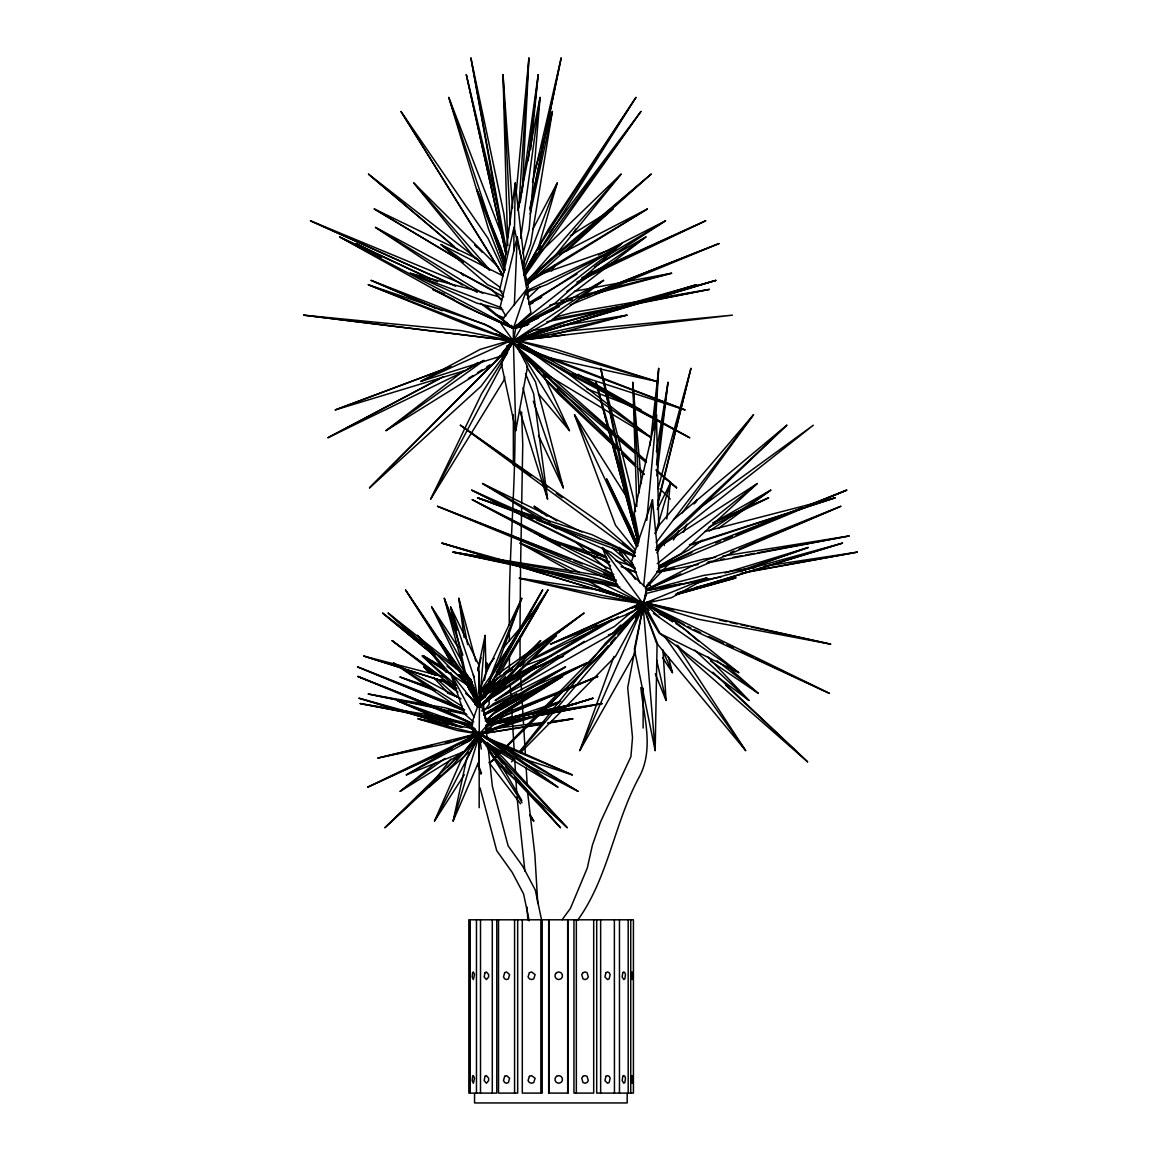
<?xml version="1.0" encoding="UTF-8"?>
<svg xmlns="http://www.w3.org/2000/svg" width="1161" height="1161" viewBox="0 0 1161 1161"><rect width="100%" height="100%" fill="white"/><g stroke="black" fill="none" stroke-linecap="round" stroke-linejoin="round"><path stroke-width="1.5" d="M513.815 250.878L513.989 227.411L528.357 287.028L526.586 290.003M482.7 733.563L479.174 734.144L479.537 700.852L488.041 724.246L479.174 734.144L457.478 730.545L418.047 718.833L470.089 727.962L479.174 734.144L540.736 724.522M514.439 231.837L515.252 183.032L524.453 263.054L522.784 268.133M520.563 566.699L519.997 629.218M520.636 563.114L521.637 507.444M521.695 503.859L522.755 444.605L521.608 411.981M647.954 608.582L643.136 606.245L634.341 649.159L655.181 750.572L657.068 644.602L643.136 606.245L634.893 609.496M514.352 305.111L517.255 236.96L528.531 298.957M479.42 699.822L479.58 696.31M522.261 191.754L528.908 58.05L516.079 194.148M655.617 420.485L658.693 368.429L650.044 445.519M514.744 195.15L515.078 189.794M479.464 703.653L479.653 700.751L505.528 677.037L491.974 695.512L481.728 705.525L510.593 678.488M518.749 208.24L528.908 58.05M653.745 429.773L658.693 368.429M479.899 699.169L485.124 635.401L477.708 670.565M517.85 210.46L540.068 97.466L529.169 229.297L523.016 253.649M646.764 520.302L656.473 414.767L634.08 512.988L639.116 538.907M664.281 545.539L664.614 541.998M666.82 518.982L670.202 483.542L657.315 509.505M530.65 149.566L538.211 74.652L520.201 202.74M643.687 585.783L652.467 499.709L631.453 561.706L639.9 582.982M528.182 160.653L538.211 74.652M656.778 475.865L667.996 382.375L656.4 451.673M515.252 183.032L503.976 266.638L505.02 270.005M641.931 615.185L643.136 606.245L649.028 610.323M520.708 238.411L540.068 97.466M656.56 464.763L667.996 382.375M485.98 668.228L486.706 663.004L485.443 666.327M541.563 147.984L552.36 111.514L530.664 243.984L522.9 265.477M548.427 361.564L563.665 371.143L689.634 437.712L513.351 339.52L501.349 363.727L515.774 430.629L527.558 366.6L513.351 339.52L480.204 349.359L420.703 381.418L499.869 356.442L513.351 339.52L555.974 349.359L656.56 381.418L548.079 357.588M516.311 325.211L513.351 341.044L303.689 315.153L461.12 330.595L513.351 341.044L732.402 315.153L572.489 330.595L513.351 341.044L303.689 315.153M643.847 602.544L627.695 687.733L632.513 737.482L630.916 756.609L600.498 821.988L592.415 845.092L587.292 868.022L570.443 908.352L562.142 919.701M644.515 599.003L647.199 584.796M478.506 739.093L479.174 735.595L476.025 736.916M529.953 210.286L561.14 58.05L532.507 182.335M529.895 208.312L561.14 58.05M480.291 699.793L482.178 690.984M484.427 680.39L485.937 673.336L521.768 598.336L497.01 666.487M530.185 214.103L552.36 111.514M470.132 744.419L479.174 735.595L479.087 760.992L453.124 821.001L466.78 758.293L479.174 735.595L560.4 827.648L494.426 757.451L479.174 735.595L474.414 738.164M513.989 227.411L499.738 289.713L503.381 295.721M479.014 666.312L481.075 657.707M517.255 236.96L500.231 306.707L505.862 316.01M657.576 505.122L690.926 368.429L657.895 488.825M657.91 501.799L690.926 368.429M504.716 377.078L503.845 380.431L430.702 499.07L481.67 393.608L507.589 352.61M515.194 563.695L441.92 543.13L643.136 603.793L647.243 588.83L602.341 547.513L617.652 587.06L643.136 603.793L671.522 597.697L706.715 577.902L646.75 593.344L643.136 603.793L602.124 597.697L519.33 578.309L643.136 603.793L653.353 600.803M537.775 249.571L557.178 183.032L532.725 229.443M533.857 174.034L540.533 151.452M656.923 528.415L670.202 483.542M477.113 740.05L479.174 733.244L505.703 747.031L578.062 791.352L522.435 762.617M453.124 821.001L479.174 735.595L484.819 742.692M640.509 610.584L642.613 603.923M444.431 294.038L432.806 289.394L478.637 312.657L513.351 328.418L530.954 312.657L526.615 289.394L513.351 328.418L465.358 306.707L339.636 236.96L437.508 281.775M477.011 739.615L479.174 733.244L578.062 791.352M479.537 700.852L471.119 725.291L479.174 734.144L592.952 698.254L511.725 722.577L479.174 734.144L418.047 718.833M635.546 652.279L579.861 750.572L613.98 656.371M477.374 740.355L479.174 735.595L484.195 743.011M523.669 270.107L557.178 183.032M481.162 700.083L486.488 686.731M490.479 676.732L521.768 598.336M672.379 558.441L671 561.706L647.983 586.029M683.423 532.333L686.877 524.177M464.284 774.721L434.548 821.001L460.786 760.992L479.174 735.595L482.091 740.167M579.861 750.572L643.136 606.245L645.531 608.944M655.022 533.45L658.737 525.251L656.473 414.767M655.312 533.45L659.129 525.251L753.474 414.767L682.102 512.988M649.942 590.093L651.452 587.06L648.128 582.967M482.308 698.777L486.227 690.897M638.231 612.108L642.439 603.662M434.548 821.001L479.174 735.595L481.481 742.372M482.439 698.907L491.451 681.913M496.371 672.654L498.011 669.563M430.702 499.07L502.394 364.133M482.642 698.777L542.622 590.02L491.088 677.763L481.278 700.257L494.891 668.025L547.934 590.02L499.419 674.628M523.858 273.14L548.34 229.297L635.923 97.466L523.974 275.084M484.993 697.587L489.144 690.113L540.605 640.64L500.13 687.994L481.786 705.525M524.612 271.921L539.343 245.769L635.923 97.466M498.824 668.025L542.622 590.02M551.693 271.021L555.263 264.795M572.213 235.204L575.783 228.964M673.395 540.01L678.895 530.708M695.395 502.8L697.239 499.709L693.872 503.976M482.889 698.864L494.035 680.201M495.892 677.095L547.934 590.02M511.29 652.076L513.162 648.97M515.02 645.85L517.806 641.177M519.678 638.071L538.298 606.942L503.555 647.49M524.395 273.546L536.353 253.62M539.11 249.02L540.953 245.958M656.85 552.912L661.422 545.539L757.277 483.542L681.522 553.289L658.49 566.321M635.473 618.044L643.136 606.245L659.143 633.05L738.701 672.625L675.238 621.846L659.187 614.038M524.09 275.447L544.582 243.984L640.901 111.514L549.879 232.534M484.021 697.892L496.647 679.2M491.408 674.933L479.174 692.667L478.854 665.05L450.613 606.942L465.343 672.321L472.266 682.494L460.017 665.05L431.66 606.942L458.044 647.054M501.596 660.145L504.658 655.718M532.173 615.809L538.298 606.942M524.859 275.665L640.901 111.514M577.597 920.31C608.538 877.469 614.096 823.425 638.971 777.478C654.383 749.425 643.862 717.193 640.814 687.515M526.238 294.996L530.533 289.249M645.298 588.264L659.346 569.441L652.467 499.709M509.026 349.229L480.901 386.41L369.546 487.838L510.855 345.978M481.249 705.278L484.369 701.142M656.168 542.521L753.474 414.767M468.986 752.226L429.033 787.143L450.874 759.091M484.761 709.981L489.231 704.263L488.897 698.878M519.359 751.922L549.53 713.797M551.765 710.967L605.389 643.179L643.136 606.245L655.181 750.572M526.615 289.394L502.452 319.246L513.351 328.418L523.945 326.314M554.363 256.596L621.048 174.165L538.748 253.649M515.658 325.617L513.351 328.418L490.798 317.49M500.014 355.658L493.338 363.727L386.018 430.629L463.457 371.027M502.234 352.973L513.351 339.52L540.097 354.758M519.693 752.168L553.463 712.244M555.8 709.502L643.136 606.245L626.955 614.053M480.32 706.686L505.528 677.037M494.281 658.302L488.491 665.05L479.174 692.667L494.035 686.209M499.041 721.213L503.729 715.786M506.08 713.072L508.431 710.358M527.558 280.73L621.048 174.165M608.335 645.516L598.728 656.357L491.147 761.805L643.136 606.245L615.519 656.357L520.418 752.807M610.73 642.802L615.533 637.389M617.928 634.675L643.136 606.245L613.472 633.05L608.408 634.907M481.583 705.38L540.605 640.64M429.033 787.143L440.034 775.316M447.377 767.421L458.377 755.593M475.502 737.191L479.174 733.244L505.993 749.266L557.802 787.143L491.945 747.568L487.301 742.358M620.787 625.039L612.094 633.891L495.283 700.46L558.252 655.733M636.939 608.582L641.902 603.531M490.435 681.217L479.174 692.667L499.157 682M511.551 761.805L514.076 759.236M536.179 273.952L538.719 271.398M541.258 268.844L552.665 257.379L651.074 174.165L526.862 284.88M369.546 487.838L510.811 346.051M526.049 284.242L542.55 267.77L651.074 174.165M491.147 761.805L611.934 643.179M511.464 679.461L499.898 690.78L480.552 706.875M515.31 675.673L556.424 635.401L516.239 668.605M479.58 740.95L479.174 735.595L452.543 765.244L384.959 827.648L462.397 751.994M527.384 298.754L540.141 286.491M673.525 519.693L786.766 425.231L683.727 523.93L656.676 547.745M489.623 682.712L479.174 692.667L493.904 684.076L526.978 670.739M492.235 680.23L501.378 671.522L583.91 613.139L523.64 658.897M488.142 708.616L493.265 703.769L565.509 666.907L508.547 702.187L483.803 714.755M384.959 827.648L438.161 777.159M456.331 759.918L479.174 735.595L464.545 751.457L406.35 774.88L457.144 744.825L469.726 739.557M643.136 602.254L632.745 612.108L550.488 644.166L643.136 602.254L606.855 619.176M513.22 676.021L556.424 635.401M656.313 547.324L786.766 425.231M485.327 720.923L495.166 711.751L527.254 694.946M527.428 283.981L532.551 279.293M528.008 283.545L534.655 277.479M566.742 250.863L612.935 208.951L570.356 235.596M529.576 303.892L621.686 243.563L555.06 303.195L513.351 328.418L490.697 317.374M472.309 732.098L479.174 734.144L481.844 731.764M485.864 728.194L500.58 715.118M485.777 720.836L493.701 713.826L565.668 672.553L486.677 722.084L565.668 672.553M526.601 280.381L551.765 258.424M632.208 611.484L614.43 626.476L487.518 693.364L593.75 629.349L612.268 619.19M636.301 608.03L641.772 603.415M583.881 233.158L588.032 229.689M592.183 226.235L612.935 208.951M483.615 736.292L479.174 733.244L447.986 743.258L377.949 758.031L479.174 733.244L479.798 739.064L512.915 758.031L495.544 743.258L479.174 733.244L463.761 751.951L400.168 791.352L436.028 762.545M657.228 563.709L757.277 483.542M655.907 549.574L813.31 425.231L696.673 510.129M621.686 243.563L513.351 328.418L339.636 236.96M501.073 675.47L479.174 692.667L517.908 663.25M503.816 673.322L509.302 669.012M475.038 736.451L479.174 733.244L512.915 758.031M597.189 264.81L645.922 236.96L555.074 306.707L513.351 328.418L503.816 323.28M368.327 284.764L513.351 341.044L521.942 326.647L603.56 280.396L549.733 321.51L513.351 341.044L470.278 326.081L368.327 284.764L484.921 324.311L513.351 341.044L564.536 334.963M523.64 658.272L583.91 613.139M400.168 791.352L444.692 758.597M467.68 741.69L479.174 733.244L483.165 736.538M655.936 550.314L661.625 546.163M702.173 540.199L689.039 549.777L658.969 566.307M718.224 528.487L770.759 490.16L716.221 521.304M386.018 430.629L484.079 360.461M596.333 628.696L600.73 625.576M535.642 667.459L498.766 693.538L483.687 702.42M481.655 710.924L516.79 694.017L497.242 707.789L483.687 714.784M523.785 321.22L513.351 328.418L480.712 303.326M566.974 291.426L593.793 272.922M598.263 269.845L645.922 236.96M486.59 700.068L535.54 667.009M603.56 280.396L513.351 341.044L495.355 333.628M526.441 283.153L542.448 272.429L647.388 208.951L559.733 254.303M709.197 531.085L770.759 490.16M495.283 700.46L584.302 641.336M638.608 605.273L641.627 603.256L632.339 608.19M528.168 282.181L541.505 273.401M486.836 720.342L489.826 718.398M594.563 266.972L665.543 220.808L598.35 255.072M477.94 362.522L464.661 371.143L327.968 437.712L443.038 376.759M472.556 732.141L479.174 734.144L482.192 732.214M485.211 730.284L497.285 722.577M468.376 378.515L472.948 375.598M477.534 372.681L482.105 369.764M486.677 366.847L489.739 364.902M501.944 357.138L506.515 354.221M535.265 690.751L562.534 676.471L504.251 713.333L487.01 722.505L504.542 713.333L561.082 690.955M527.225 283.342L647.388 208.951M483.687 714.334L516.79 694.017M528.879 302.934L577.017 273.996M604.968 257.205L665.543 220.808M486.894 722.026L562.534 676.471M487.518 693.364L618.247 616.839M635.357 606.811L641.583 603.169M483.789 714.421L491.509 709.937M494.586 708.152L565.509 666.907M461.294 743.591L479.174 733.244L481.496 735.842M461.86 743.084L479.174 733.244L481.046 736.001M517.98 338.431L530.301 331.466M483.382 360.476L466.025 370.301L335.34 409.891L450.686 366.716L335.34 409.891M507.038 347.066L513.351 343.496L508.271 345.368M482.395 733.113L479.174 734.144L472.512 731.706L479.174 734.144L482.149 732.533M486.604 730.124L491.059 727.7M406.35 774.88L471.25 739.862M529.082 303.848L541.665 297.114M508.692 342.016L513.351 339.52L550.72 362.827L689.634 437.712M528.981 303.906L541.476 297.231M508.562 342.06L513.351 339.52L528.603 349.098M327.968 437.712L439.569 378.82M518.445 673.554L545.496 659.332M528.11 688.894L586.697 663.004L508.083 704.263L483.992 714.973M510.651 670.768L505.586 672.625L512.016 669.302M518.445 665.964L524.859 662.641M531.288 659.303L597.131 625.169M646.3 589.527L692.101 565.929L840.767 506.312L646.459 589.73M610.802 251.893L546.657 284.605L526.673 291.991M483.977 714.683L586.697 663.004M709.066 527.152L768.567 497.822L715.8 521.478M505.586 672.625L512.059 669.505M518.532 666.385L523.393 664.034M528.24 661.697L597.828 628.116M452.369 748.308L367.761 787.143L479.174 733.244L479.638 736.756M659.056 567.352L695.657 549.777L801.38 508.039M529.648 304.516L532.914 302.963M576.901 282.036L705.641 220.808L586.363 274.678M559.442 306.62L513.351 328.418L511.479 325.312M526.325 290.83L607.406 252.88M367.761 787.143L448.785 749.266L479.174 733.244L454.183 740.283M659.39 567.482L691.912 552.447M553.623 309.871L513.351 328.418L527.196 325.225M581.69 277.798L705.641 220.808M648.07 588.903L680.883 573.868M420.703 381.418L513.351 339.52L515.774 430.629M712.709 522.9L768.567 497.822M550.488 644.166L605.2 619.916M488.839 722.403L511.391 712.462M500.638 683.336L520.447 674.73M523.742 673.293L563.375 656.081L546.744 662.496M523.669 717.904L505.775 725.625L479.174 734.144L475.836 732.78M533.436 713.696L559.457 702.463M487.518 723.129L597.668 676.471L564.406 689.634M730.719 552.505L734.057 551.112M739.064 549.008L840.767 506.312M658.156 568.745L846.703 490.16L808.1 505.383M513.002 711.751L557.831 693.073M562.809 690.998L597.668 676.471M538.428 318.07L513.351 328.418L528.952 324.238M570.196 304.966L718.993 243.563L579.513 298.58M441.92 543.13L643.136 603.793L706.715 577.902M531.941 668.751L563.375 656.081M715.466 542.971L720.517 540.939M723.869 539.589L732.286 536.193M735.653 534.844L802.948 507.763M807.998 505.732L846.703 490.16M449.133 723.535L397.599 700.852L466.461 725.291L479.174 734.144L515.861 719.515M527.529 714.871L559.21 702.245M579.861 298.551L718.993 243.563M518.677 564.667L588.467 584.244L643.136 603.793L648.114 601.833M508.518 677.255L530.127 668.91M506.573 346.036L513.351 343.496M522.45 666.443L551.098 655.936M742.082 570.878L808.172 547.513L724.899 572.939M479.174 734.144L503.206 725.625L592.952 698.254M539.807 274.562L613.269 248.73M740.123 570.719L808.172 547.513M510.985 717.948L560.647 701.157M690.447 545.119L786.911 513.597M792.078 511.899L835.151 497.822L704.712 531.549M689.431 544.741L835.151 497.822M485.632 732.083L498.548 727.962L544.509 722.302M646.575 602.704L653.44 600.542M677.443 592.995L686.02 590.296M487.823 723.956L576.219 703.581L486.227 724.986M615.315 309.726L639.508 302.295M642.962 301.221L696.542 284.764L625.3 304.792M694.597 583.765L842.451 543.13L675.484 594.345M618.755 308.608L634.312 303.834M642.947 301.192L696.542 284.764M700.605 580.355L705.815 578.759M487.605 724.087L509.563 717.353L602.124 703.581L486.169 725.465M585.884 579.789L603.125 589.382L643.136 603.793L653.541 600.629M677.806 593.242L842.451 543.13M646.619 301.12L513.351 341.044L498.475 334.702M650.073 300.089L715.844 280.396L567.439 321.51L513.351 341.044L490.015 326.647L371.157 280.396L435.985 308.521M559.965 326.647L646.561 300.946M650.029 299.915L715.844 280.396M487.475 724.217L510.753 717.353L576.219 703.581M616.622 307.23L555.8 324.311L513.351 341.044L501.363 324.311M695.773 587.393L735.842 577.902L675.658 594.766M648.288 602.356L653.44 600.905L648.273 602.356M675.76 594.679L735.842 577.902M572.431 299.828L549.835 305.125M579.383 297.956L589.817 295.155M595.042 293.762L671.566 273.227L574.39 291.266M554.958 317.287L572.286 312.657L709.371 289.394L546.904 321.742M552.055 334.963L626.955 315.153L560.023 326.023M656.879 571.401L703.247 559.239L715.698 557.265M646.604 590.252L703.624 575.406L755.448 567.555M560.821 300.554L578.396 296.215M583.678 294.909L603.009 290.148M606.521 289.278L671.566 273.227M377.949 758.031L431.66 745.522M445.519 742.3L450.715 741.081M518.604 339.854L626.955 315.153M657.097 572.068L674.526 568.397M648.404 590.136L681.739 583.678M553.144 319.246L709.371 289.394M657.344 572.315L698.167 564.58M707.049 562.896L849.068 535.976L722.81 556.119M486.299 725.335L602.124 703.581M708.152 561.895L711.708 561.242M720.633 559.602L724.203 558.934M733.113 557.295L742.039 555.655M745.609 555.002L754.519 553.362M758.089 552.709L849.068 535.976M648.448 590.194L694.467 581.806M698.008 581.153L721.025 576.973M740.486 573.418L857.311 552.128L764.388 566.205M701.157 580.079L708.254 578.817M745.522 572.141L857.311 552.128M547.861 723.259L572.779 718.833L551.577 721.431M486.241 732.983L540.997 724.029M548.05 722.868L572.779 718.833M531.84 330.595L549.443 327.736M518.633 340.217L541.505 336.617M545.017 336.066L548.543 335.514M519.359 578.163L603.125 590.673M619.974 587.045L591.471 581.98L452.892 552.128L599.018 575.406L615.983 581.458M472.063 725.291L360.215 703.581L443.908 717.353L472.454 724.899M466.853 714.552L368.313 694.017L445.084 707.789L465.532 713.376M360.215 703.581L410.036 712.912M426.058 715.916L452.746 720.908M646.677 603.052L830.623 644.166L698.008 619.176L646.575 603.314M368.313 694.017L422.488 704.756M425.971 705.453L432.966 706.831M448.683 709.951L465.793 713.768M452.892 552.128L618.378 586.058M719.689 620.119L726.728 621.643M730.254 622.412L737.293 623.936M740.82 624.705L747.858 626.229M751.385 626.998L830.623 644.166M454.517 721.242L472.121 725.117M617.652 584.912L453.922 552.128L585.231 575.406L617.594 584.201M502.887 309.639L476.692 303.094L410.051 273.227L498.011 296.505L501.552 300.133M646.575 603.11L674.106 609.96M455.068 685.019L363.814 656.081L444.518 676.994M448.306 724.914L359.126 698.254L447.565 722.577L460.873 727.454M518.532 341.029L656.56 381.418M359.126 698.254L442.414 723.042M363.814 656.081L402.925 668.46M406.321 669.534L447.116 682.45M468.841 689.387L475.72 691.579M470.742 689.982L475.807 691.593M521.478 514.236L477.534 497.822L504.89 506.631M513.438 509.374L592.052 534.684L635.154 555.756M565.973 371.418L514.947 344.367M572.866 373.653L684.917 409.891L515.034 344.149L550.59 359.097L684.917 409.891M609.278 562.2L539.836 535.976L605.853 557.541M616.012 560.85L631.25 565.828L635.212 568.89M521.304 758.148L572.213 774.88L504.266 744.825L484.181 737.438M435.433 690.882L400.095 677.037L430.876 687.428M447.972 693.204L459.379 697.863M450.744 724.246L455.765 725.988M477.534 497.822L516.834 511.769M523.669 514.192L610.817 545.119L635.067 556.017M539.836 535.976L601.325 558.63M448.32 718.833L453.312 720.676M461.657 723.767L474.994 728.687M400.095 677.037L433.575 689.518M528.24 516.747L533.305 518.648M536.687 519.91L634.69 556.496M410.051 273.227L501.494 307.781M621.12 566.684L636.373 572.446M586.827 388.775L640.814 409.891L577.989 374.248M602.98 559.239L609.685 561.866M624.734 567.787L636.446 572.373M616.389 580.123L437.523 506.312L596.362 568.614L614.111 577.162M464.182 710.924L357.603 666.907L451.644 703.769L462.978 709.269M357.878 676.471L447.333 711.751L472.803 723.68L450.613 713.333L357.878 676.471L472.527 723.927M437.523 506.312L570.573 559.239M573.94 560.574L582.358 563.927M495.863 314.602L504.164 317.911M357.603 666.907L463.413 710.01M571.793 571.938L520.099 543.13L613.719 580.877M397.599 700.852L462.528 727.352M518.299 345.528L528.197 349.606M533.146 351.638L549.632 358.43M455.62 286.23L310.48 220.808L459.93 282.805L477.215 292.34M485.82 738.396L572.213 774.88M371.157 280.396L442.254 310.713M606.985 558.18L471.7 490.16L611.354 552.447L633.021 567.831M310.48 220.808L449.365 283.124M603.807 573.345L611.992 577.061M644.761 603.052L829.404 693.364L691.332 629.349L644.689 603.139L672.887 621.614M601.674 555.538L590.717 549.516M636.794 600.803L643.136 603.793L602.341 547.513M687.646 626.476L690.897 628.014M694.162 629.552L700.678 632.629M708.82 636.475L723.492 643.383M726.742 644.921L733.273 647.998M741.415 651.843L752.821 657.228M756.072 658.766L829.404 693.364M502.031 291.527L487.46 284.605L440.962 244.521L502.815 275.767M467.694 687.225L475.894 691.114M371.796 252.459L356.05 243.563L430.804 279.395M463.384 262.313L374.277 208.951L476.373 258.424L489.579 270.397M432.806 289.394L453.748 299.538M541.258 519.359L482.541 483.542L581.908 532.028M520.099 543.13L579.992 572.663M601.05 583.04L643.136 603.793L640.509 601.34M471.7 490.16L605.94 556.598M464.603 709.879L453.269 704.263L393.55 663.004L460.975 698.849M612.805 574.913L472.295 499.709L610.642 569.441M518.14 345.993L529.285 351.798M596.203 386.657L599.381 388.311M607.348 392.462L640.814 409.891M472.295 499.709L531.462 530.708M534.655 532.377L560.241 545.786M462.325 285.04L375.496 227.411L491.887 289.713L501.421 299.727M356.05 243.563L381.461 257.278M644.732 603.125L684.468 624.749M463.79 275.679L461.207 273.227L503.714 296.94M604.518 569.5L613.792 574.695M482.541 483.542L550.241 522.102M559.689 527.486L580.152 539.139M443.154 668.939L423.634 656.081L443.531 667.459M518.009 342.19L539.734 354.656M374.277 208.951L460.815 260.586M545.51 373.915L651.205 437.712L561.387 368.342M548.993 524.075L556.714 528.792M375.496 227.411L482.715 293.399M393.55 663.004L462.354 706.483M423.634 656.081L444.416 669.36M456.839 688.691L422.285 655.98L467.738 685.266L479.174 705.09L474.864 702.202M542.405 513.365L534.234 506.312L556.917 520.97M675.862 623.544L684.772 629.349L698.4 641.206M644.616 603.227L672.596 621.686M465.663 683.771L474.66 689.707M710.474 660.928L758.293 693.364L726.989 666.095M486.59 738.323L492.525 742.387M498.461 746.465L557.802 787.143M466.33 683.8L474.893 689.707M653.425 613.385L738.701 672.625M634.443 553.246L460.395 425.231L601.906 523.93L635.154 552.738M460.395 425.231L531.245 475.604M544.524 485.051L547.484 487.156M556.337 493.454L562.243 497.648M517.748 342.655L528.023 349.969M530.954 352.059L651.205 437.712M440.962 244.521L500.318 287.478M436.362 674.889L392.128 640.64L440.875 676.428M449.467 682.755L455.199 686.964M429.817 673.438L423.765 666.907L435.172 675.339M440.875 679.548L458 692.188M392.128 640.64L455.431 687.994M461.207 273.227L464.11 275.404M708.152 657.111L748.947 700.46L660.319 633.891L643.992 603.836M433.038 654.63L382.695 613.139L456.81 669.012L474.196 687.414M442.065 679.301L456.346 690.36M458.174 250.152L368.516 174.165L475.313 257.379L485.138 267.581M534.234 506.312L546.962 516.224M587.974 548.181L597.886 555.901M600.716 558.107L610.613 565.813M639.043 600.585L643.136 603.793M422.677 644.05L388.224 613.139L462.209 671.522L473.514 685.614M717.063 660.754L758.293 693.364M622.354 543L634.82 552.984M382.695 613.139L434.214 655.501M447.014 666.153L473.703 688.168M486.067 305.865L507.894 323.904M557.338 388.717L615.591 437.116M618.363 439.424L635.009 453.254M637.781 455.562L646.096 462.47M657.199 471.7L676.616 487.838L656.371 469.944M457.724 674.86L473.804 688.212M368.516 174.165L454.43 246.712M475.212 704.683L477.853 706.918M635.517 452.514L553.318 381.867L514.642 344.744L614.546 432.966M638.26 454.865L646.474 461.933M656.067 470.176L676.616 487.838M576.466 542.753L606.448 568.614M422.285 655.98L456.142 685.208M465.619 693.393L479.174 705.09L472.977 686.136M473.775 721.997L464.342 713.826L450.337 672.553L477.461 706.425M388.224 613.139L423.518 643.992M433.024 652.308L435.738 654.673M458.813 674.86L464.24 679.606M466.954 681.986L473.746 687.922M712.854 672.204L807.563 761.805L687.297 656.357L677.748 645.516M612.282 547.905L635.096 567.932M617.246 435.346L645.589 460.395M423.765 666.907L431.674 674.077M436.957 678.866L456.737 696.789M487.04 742.88L502.786 757.451L567.178 827.648L499.288 765.244L488.23 748.932M475.183 704.335L477.839 706.802M644.457 603.488L659.013 616.984M694.713 650.131L748.947 700.46M725.654 685.193L807.563 761.805M618.813 450.686L558.136 393.608L515.716 346.138L546.613 380.431L618.189 449.118M621.44 453.167L635.952 466.809M639.914 470.539L643.862 474.254M670.245 499.07L659.956 488.868M622.093 452.863L635.111 465.358M639.014 469.102L644.21 474.094M515.934 346.051L635.517 464.647M639.377 468.464L643.238 472.295M446.187 672.321L417.452 635.401L467.128 684.642L478.361 706.468M475.43 258.83L413.867 183.032L497.721 266.638L502.655 276.202M482.25 252.285L474.646 244.521L476.794 247.438M527.094 357.544L518.357 348.605L527.094 357.806M533.334 364.307L537.079 368.211M543.319 374.713L545.815 377.31M485.371 742.082L567.178 827.648M433.459 677.356L448.001 693.044M505.514 766.579L511.479 773.211M515.063 777.188L560.4 827.648M413.867 183.032L489.666 269.787M676.718 645.139L745.638 750.572L657.852 644.602L646.982 616.244M417.452 635.401L450.062 673.772M469.857 697.064L477.998 706.657M482.599 739.644L503.177 763.894M538.457 393.855L569.456 430.629L544.335 376.788M620.09 554.697L619.277 547.513L633.703 565.233M635.401 550.024L615.49 525.251L574.521 414.767L626.229 496.371M488.926 762.414L520.592 803.847M530.417 816.705L533.697 821.001L530.055 814.732M451.513 664.324L439.99 640.64L464.966 675.571M664.063 635.691L745.638 750.572M502.945 275.447L401.009 111.514L487.997 238.295L504.135 272.429M455.925 668.751L405.566 590.02L458.377 668.025L479.174 705.09L470.06 678.372M662.539 657.692L672.451 672.625L668.475 657.141M628.435 568.905L635.299 579.281M405.566 590.02L452.398 661.131M461.367 674.744L463.355 677.763M459.8 674.802L465.605 683.887M469.479 689.939L471.424 692.972M473.354 696.005L479.174 705.09L469.117 682.871M488.912 750.848L522.015 802.701M529.808 814.891L533.697 821.001M401.009 111.514L502.887 275.113M520.012 350.332L569.456 430.629M439.99 640.64L453.661 664.15M460.946 676.689L463.689 681.391M501.799 766.129L521.855 800.626M526.644 366.513L535.497 381.867L563.288 487.838L538.501 435.491M465.996 682.32L479.174 705.09M431.66 606.942L462.76 663.047M450.337 672.553L474.08 717.121M636.591 546.642L606.724 479.101L630.916 528.211L637.636 546.512M606.724 479.101L638.042 545.336M574.521 414.767L636.968 546.628M467.68 679.693L464.806 673.336L444.3 598.336L457.028 630.017M662.438 649.957L672.451 672.625M619.277 547.513L624.894 560.748M628.406 569.035L629.799 572.344M504.571 264.2L476.939 189.794L501.131 248.28L505.383 262.052M476.939 189.794L505.209 259.817M655.297 673.83L666.066 700.46L662.989 650.087M525.498 373.566L533.61 393.608L547.557 499.07L519.402 409.659M504.89 270.498L488.607 229.297L448.785 97.466L503.337 239.021M478.288 764.838L481.496 773.197M533.32 401.227L563.288 487.838M477.548 763.938L481.017 774.213M448.785 97.466L504.208 264.403M450.613 606.942L474.036 677.24M444.3 598.336L462.862 655.152M470.727 679.258L471.859 682.697M638.115 542.347L596.101 382.375L627.462 493.106M464.153 637.52L458.827 598.336L475.807 661.131M477.693 668.112L479.101 673.336L479.159 703.319M596.101 382.375L638.274 542.579M480.103 787.971L496.719 850.665L512.19 872.346L523.582 893.912L529.213 920.833M638.405 542.797L631.526 515.644L600.716 368.429L633.674 499.303L635.56 511.725M505.964 254.39L466.316 74.652L497.285 204.815M656.647 660.13L666.066 700.46M466.316 74.652L506.109 254.404M600.716 368.429L638.855 541.998M523.074 387.701L547.557 499.07M506.24 254.433L470.916 58.05L503.889 213.842L507.938 245.566M541.432 919.323L535.308 890.066L522.842 866.469L508.112 845.832L492.409 786.563L487.751 743.882M458.827 598.336L467.636 644.587M473.412 674.831L478.825 703.305M477.273 698.008L478.535 704.683M470.916 58.05L506.776 252.242M480.088 740.283L481.249 749.092M527.66 792.702L534.887 854.859L537.775 903.621M483.281 702.971L484.253 711.867M484.645 715.423L485.022 718.978M485.806 726.089L487.156 738.541M508.315 236.8L507.096 224.479L503.018 74.652L512.538 207.804M636.823 506.428L632.803 382.375L641.394 483.252M486.706 663.004L487.141 670.173M520.302 670.071L520.52 673.67M520.738 677.284L521.492 689.91M521.811 695.323L523.001 715.161M523.219 718.761L523.553 724.174M523.771 727.773L525.396 754.839M526.151 767.45L527.225 785.489M524.917 871.214L516.95 796.577M527.05 907.162L527.805 919.744M510.187 683.96L510.942 696.484M511.58 707.209L512.233 717.933M512.552 723.288L514.163 750.108M514.7 759.047L515.557 773.342M515.876 778.697L516.732 793.007M632.803 382.375L639.174 492.728M503.018 74.652L510.289 224.624M519.04 339.52L519.489 352.204M485.124 635.401L486.053 672.916M515.02 424.636C515.44 491.422 508.489 558.136 509.316 624.952M520.012 636.315L520.07 659.361M520.07 662.916L520.084 666.458M509.331 630.321L509.36 641.046M509.403 655.355L509.447 671.45M643.136 603.11L643.136 608.538M643.136 688.212L643.136 728.049M630.742 919.802L630.742 1093.096M628.188 919.802L628.188 1093.096M627.172 1093.88L627.172 1102.95L474.559 1102.95L474.559 1093.88M619.466 919.802L619.466 1093.096M614.372 919.802L614.445 1093.096M600.643 919.802L600.643 1093.096M596.696 919.802L596.696 1093.096L633.427 1093.096L633.427 919.802L468.841 919.802L468.841 1093.096L496.792 1093.096L496.792 919.802M593.692 919.802L593.692 1093.096L573.955 1093.096L573.955 919.802M576.349 919.802L576.349 1093.096M568.222 919.802L568.222 1093.096L548.689 1093.096L548.689 919.802M567.671 919.802L567.671 1093.096M549.24 919.802L549.24 1093.096M542.202 919.802L542.202 1093.096L522.305 1093.096L522.305 919.802M540.852 919.802L540.852 1093.096M517.675 919.802L517.675 1093.096L498.519 1093.096L498.519 919.802M514.57 919.802L514.57 1093.096M513.351 327.692L513.351 342.176M513.351 414.608L513.351 465.3M492.293 919.802L492.293 1093.096M480.509 919.802L480.509 1093.096M479.174 731.575L479.174 807.664M476.474 919.802L476.474 1093.096M470.234 919.802L470.234 1093.096M631.773 972.686L632.077 979.579L632.077 971.946L631.773 972.686M631.773 1076.334L632.077 1083.242L632.077 1075.608L631.773 1076.334M472.614 972.686L472.164 976.952L473.354 979.579L474.544 974.587L473.354 971.946L472.614 972.686M472.614 1076.334L472.164 1080.601L473.354 1083.242L474.544 1078.235L473.354 1075.608L472.614 1076.334M622.804 972.686L622.165 976.952L623.834 979.579L624.85 978.854L625.489 974.587L624.85 972.686L623.834 971.946L622.804 972.686M622.804 1076.334L622.165 1080.601L623.834 1083.242L624.85 1082.502L625.489 1078.235L624.85 1076.334L623.834 1075.608L622.804 1076.334M485.008 972.686L484.152 976.952L486.401 979.579L488.65 976.952L488.65 974.587L486.401 971.946L485.008 972.686M485.008 1076.334L484.152 1080.601L486.401 1083.242L488.65 1080.601L488.65 1078.235L486.401 1075.608L485.008 1076.334M605.926 972.686L604.925 976.952L607.537 979.579L609.162 978.854L610.164 974.587L609.162 972.686L607.537 971.946L605.926 972.686M605.926 1076.334L604.925 1080.601L607.537 1083.242L609.162 1082.502L610.164 1078.235L609.162 1076.334L607.537 1075.608L605.926 1076.334M504.658 972.686L503.497 976.952L504.658 978.854L506.544 979.579L508.431 978.854L509.606 974.587L506.544 971.946L504.658 972.686M504.658 1076.334L503.497 1080.601L504.658 1082.502L506.544 1083.242L508.431 1082.502L509.606 1078.235L506.544 1075.608L504.658 1076.334M582.982 972.686L581.719 974.587L582.982 978.854L585.013 979.579L587.06 978.854L588.322 976.952L587.06 972.686L585.013 971.946L582.982 972.686M582.982 1076.334L581.719 1078.235L582.982 1082.502L585.013 1083.242L587.06 1082.502L588.322 1080.601L587.06 1076.334L585.013 1075.608L582.982 1076.334M529.401 972.686L528.052 976.952L529.401 978.854L531.578 979.579L533.755 978.854L535.105 974.587L531.578 971.946L529.401 972.686M529.401 1076.334L528.052 1080.601L529.401 1082.502L531.578 1083.242L533.755 1082.502L535.105 1078.235L531.578 1075.608L529.401 1076.334M556.496 972.686L555.118 974.587L555.118 976.952L556.496 978.854L558.731 979.579L560.966 978.854L562.345 976.952L562.345 974.587L560.966 972.686L558.731 971.946L556.496 972.686M556.496 1076.334L555.118 1078.235L555.118 1080.601L556.496 1082.502L558.731 1083.242L560.966 1082.502L562.345 1080.601L562.345 1078.235L560.966 1076.334L558.731 1075.608L556.496 1076.334M513.351 339.52L508.924 342.393L513.351 339.52M561.706 326.081L513.351 341.044L611.862 310.785L561.706 326.081"/></g></svg>
